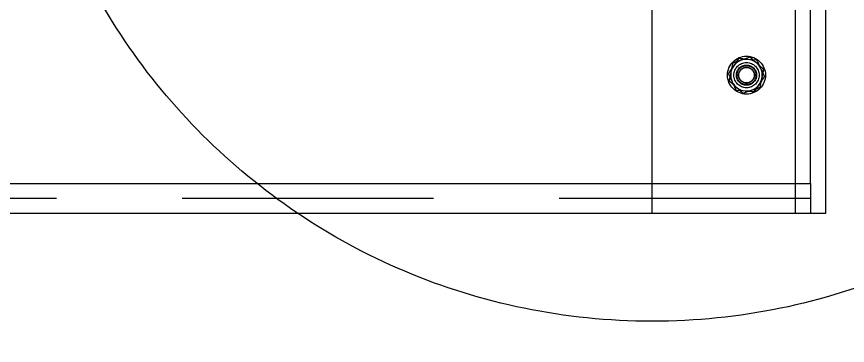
# Model space of a CAD drawing. Header units: metres. Extents: x 0 to 21025, y 0 to 14850.
# Drawn here: x 6289.8 to 6552.1, y 13001.1 to 13104.9 of the extents above; entities that cross this region are included whole.
import ezdxf

# ---------------------------------------------------------------- set-up
doc = ezdxf.new("R2010")
doc.units = ezdxf.units.M
doc.header["$LTSCALE"] = 25
doc.linetypes.add('HIDDEN2', pattern=[4.7625, 3.175, -1.5875])
doc.linetypes.add('PHANTOM', pattern=[63.5, 31.75, -6.35, 6.35, -6.35, 6.35, -6.35])
for name, color, linetype in [('SDM', 7, 'Continuous'), ('SL4', 4, 'Continuous'), ('SRE', 2, 'PHANTOM'), ('ST1', 7, 'HIDDEN2')]:
    doc.layers.add(name, color=color, linetype=linetype)
doc.styles.add('ROMANS', font='ROMANS.SHX')
doc.dimstyles.new('25___1-25', dxfattribs={"dimscale": 25, "dimtxt": 2.5, "dimasz": 2, "dimexe": 1.5, "dimexo": 1, "dimgap": 0.5, "dimtad": 1, "dimzin": 12, "dimtxsty": 'ROMANS', "dimcen": 0, "dimclrd": 256, "dimclre": 256, "dimclrt": 3, "dimazin": 3, "dimtfac": 1, "dimtmove": 0, "dimatfit": 0, "dimfxl": 1, "dimlwd": -1, "dimlwe": -1, "dimarcsym": 0})

msp = doc.modelspace()

# ---------------------------------------------------------------- linework, layer by layer
at = {"layer": 'SL4'}
for p, q in [((6490.514, 13042.681), (6490.514, 13286.681)), ((6535.752, 13042.681), (6535.752, 13286.681)), ((6545.277, 13286.681), (6545.277, 13042.681)), ((6517.794, 13091.654), (6516.158, 13089.276)), ((6523.55, 13091.197), (6520.672, 13091.426)), ((6517.004, 13081.685), (6519.881, 13081.457)), ((6522.759, 13081.229), (6524.396, 13083.607)), ((5588.014, 13052.206), (6490.514, 13052.206)), ((6490.514, 13042.681), (5783.277, 13042.681)), ((6535.752, 13042.681), (6490.514, 13042.681)), ((6545.277, 13042.681), (6535.752, 13042.681))]:
    msp.add_line(p, q, dxfattribs=at)
for start, end in [(145.46481, 205.46481), (85.46481, 145.46481), (25.46481, 85.46481), (325.46481, 25.46481), (205.46481, 265.46481), (265.46481, 325.46481)]:
    msp.add_arc((6520.277, 13086.441), 5, start, end, dxfattribs=at)
for points, knots in [([(6516.158, 13089.276), (6516.119, 13089.219), (6515.566, 13088.416), (6515.025, 13087.629), (6514.521, 13086.898)], [0, 0, 0, 0, 0.0702006, 1, 1, 1, 1]), ([(6520.672, 13091.426), (6520.604, 13091.431), (6519.632, 13091.508), (6518.68, 13091.584), (6517.794, 13091.654)], [0, 0, 0, 0, 0.0702006, 1, 1, 1, 1]), ([(6524.791, 13088.591), (6524.694, 13088.795), (6524.274, 13089.677), (6523.864, 13090.537), (6523.55, 13091.197)], [0, 0, 0, 0, 0.2318493, 1, 1, 1, 1]), ([(6514.521, 13086.898), (6514.836, 13086.237), (6515.245, 13085.378), (6515.665, 13084.496), (6515.762, 13084.291)], [0, 0, 0, 0, 0.7681507, 1, 1, 1, 1]), ([(6526.032, 13085.985), (6525.947, 13086.164), (6525.543, 13087.012), (6525.122, 13087.895), (6524.791, 13088.591)], [0, 0, 0, 0, 0.2110008, 1, 1, 1, 1]), ([(6515.762, 13084.291), (6516.094, 13083.595), (6516.514, 13082.713), (6516.918, 13081.864), (6517.004, 13081.685)], [0, 0, 0, 0, 0.7889992, 1, 1, 1, 1]), ([(6524.396, 13083.607), (6524.434, 13083.663), (6524.987, 13084.466), (6525.529, 13085.253), (6526.032, 13085.985)], [0, 0, 0, 0, 0.0702006, 1, 1, 1, 1]), ([(6519.881, 13081.457), (6519.95, 13081.451), (6520.921, 13081.374), (6521.874, 13081.299), (6522.759, 13081.229)], [0, 0, 0, 0, 0.0702006, 1, 1, 1, 1])]:
    msp.add_open_spline(points, degree=3, knots=knots, dxfattribs=at)
at = {"layer": 'SRE'}
msp.add_circle((6490.514, 13209.502), 200.805, dxfattribs=at)
at = {"layer": 'ST1'}
for p, q in [((6535.752, 13042.681), (6535.752, 13286.681)), ((6540.514, 13052.206), (6540.514, 13277.156)), ((6521.478, 13092.088), (6518.733, 13091.197)), ((6515.987, 13090.305), (6515.386, 13087.482)), ((6524.566, 13082.577), (6525.167, 13085.401)), ((6519.075, 13080.794), (6521.821, 13081.686)), ((5540.514, 13052.206), (6540.514, 13052.206)), ((6490.514, 13052.206), (6540.514, 13052.206)), ((6540.514, 13052.206), (6540.514, 13045.744)), ((6540.514, 13047.444), (5540.514, 13047.444)), ((6540.514, 13045.744), (6540.514, 13042.681))]:
    msp.add_line(p, q, dxfattribs=at)
for radius in [6, 4, 3.2, 3, 2.5, 2.445]:
    msp.add_circle((6520.277, 13086.441), radius, dxfattribs=at)
for points, knots in [([(6521.478, 13092.088), (6521.658, 13091.926), (6522.357, 13091.296), (6523.084, 13090.642), (6523.623, 13090.156)], [0, 0, 0, 0, 0.25755135, 1, 1, 1, 1]), ([(6518.733, 13091.197), (6518.668, 13091.176), (6517.74, 13090.875), (6516.832, 13090.58), (6515.987, 13090.305)], [0, 0, 0, 0, 0.0702006, 1, 1, 1, 1]), ([(6523.623, 13090.156), (6523.818, 13089.981), (6524.544, 13089.327), (6525.251, 13088.69), (6525.768, 13088.224)], [0, 0, 0, 0, 0.26863361, 1, 1, 1, 1]), ([(6515.386, 13087.482), (6515.372, 13087.415), (6515.169, 13086.461), (6514.97, 13085.527), (6514.785, 13084.658)], [0, 0, 0, 0, 0.0702006, 1, 1, 1, 1]), ([(6525.167, 13085.401), (6525.181, 13085.468), (6525.384, 13086.421), (6525.583, 13087.355), (6525.768, 13088.224)], [0, 0, 0, 0, 0.0702006, 1, 1, 1, 1]), ([(6514.785, 13084.658), (6514.965, 13084.496), (6515.665, 13083.866), (6516.391, 13083.212), (6516.93, 13082.726)], [0, 0, 0, 0, 0.2575513, 1, 1, 1, 1]), ([(6516.93, 13082.726), (6517.125, 13082.551), (6517.851, 13081.897), (6518.558, 13081.26), (6519.075, 13080.794)], [0, 0, 0, 0, 0.26863361, 1, 1, 1, 1]), ([(6521.821, 13081.686), (6521.886, 13081.707), (6522.813, 13082.008), (6523.722, 13082.303), (6524.566, 13082.577)], [0, 0, 0, 0, 0.0702006, 1, 1, 1, 1])]:
    msp.add_open_spline(points, degree=3, knots=knots, dxfattribs=at)

# ---------------------------------------------------------------- leaders
at = {"layer": 'SDM'}
msp.add_leader([(6136.895, 13042.681), (6136.895, 12844.91), (6355.312, 12844.91)], dimstyle='25___1-25', override={"dimgap": 0.5, "dimtad": 0}, dxfattribs=at)

doc.saveas('drawing.dxf')
